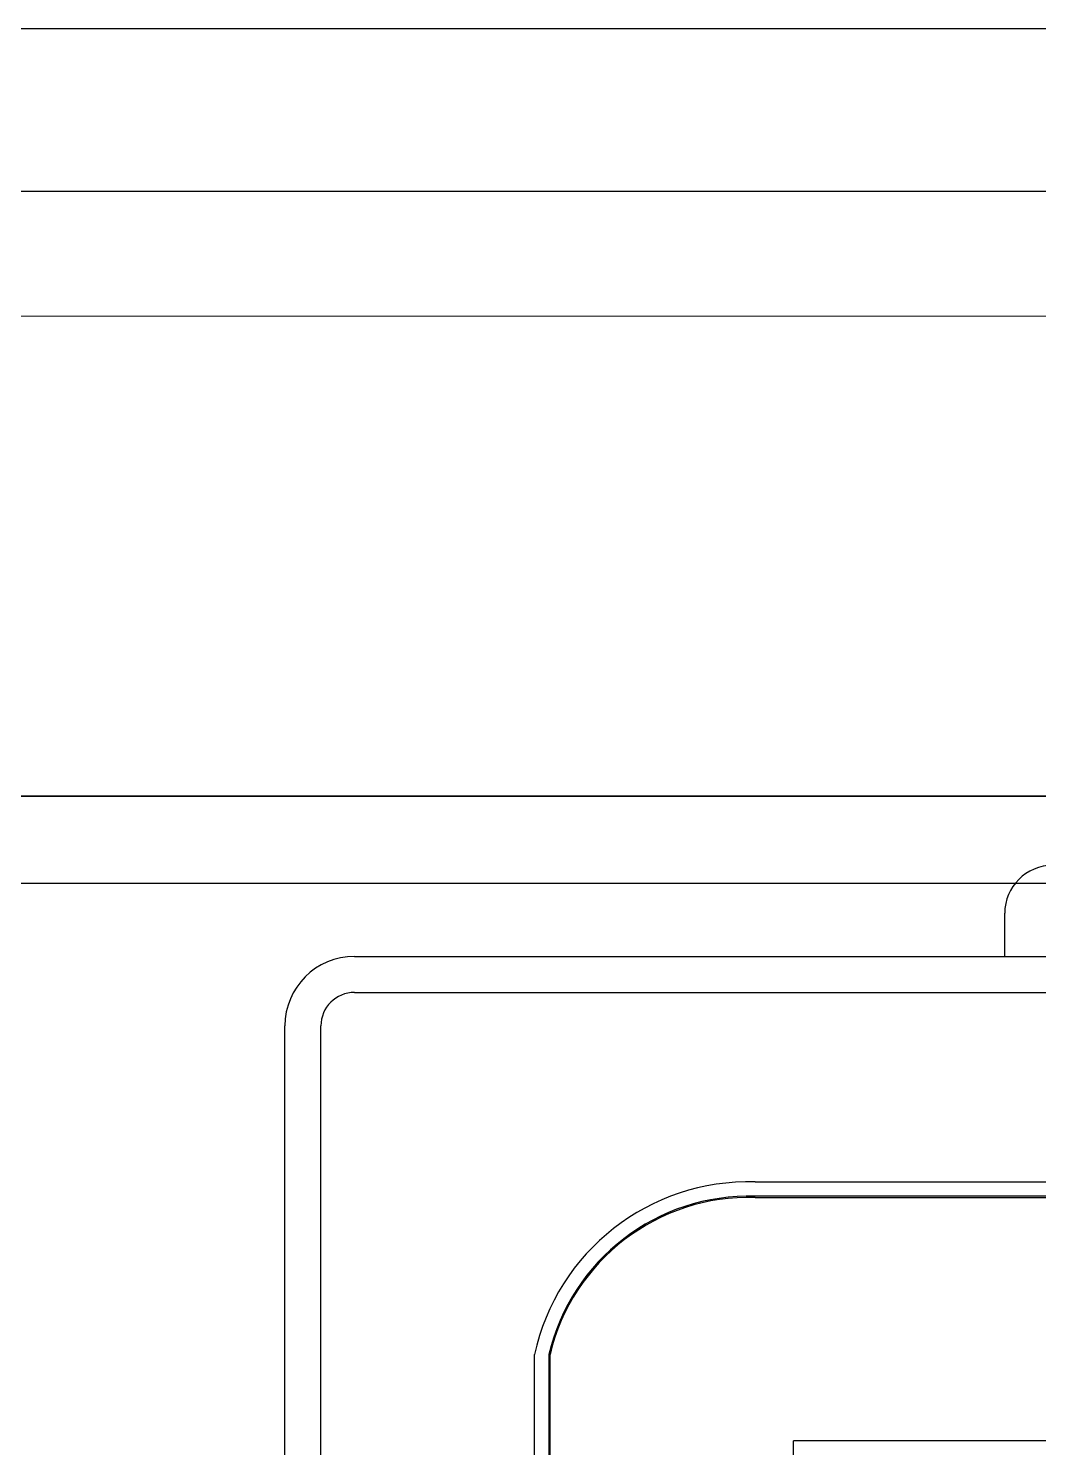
# Model space of a CAD drawing. Header units: metres. Extents: x 665631 to 671054, y 4275967 to 4279024.
# Drawn here: x 666125.44 to 666138.34, y 4276650.11 to 4276668.25 of the extents above; entities that cross this region are included whole.
import ezdxf

# ---------------------------------------------------------------- set-up
doc = ezdxf.new("R2010")
doc.units = ezdxf.units.M
doc.layers.get('0').update_dxf_attribs({"color": 5, "lineweight": 0})
doc.layers.add('AFB ANTED', color=7, linetype='Continuous')
doc.layers.add('TOP', color=7, linetype='Continuous')

# ---------------------------------------------------------------- blocks, each defined once
blk = doc.blocks.new('2A40094')
at = {"layer": 'TOP', "linetype": 'Continuous'}
for p, q in [((75.00000800000271, 260.000004), (75.00000800000271, 264.5000200000001)), ((7.25, 260.000004), (167.7500040000014, 260.000004)), ((7.25, 256.24999), (167.7500040000014, 256.24999)), ((6.000002031214535e-06, 72.50000200000011), (6.000002031214535e-06, 252.7500100000001)), ((3.749993999997969, 99.9497560000001), (3.749993999997969, 252.7500100000001)), ((48.99999599999865, 236.499984), (125.999993999998, 236.499984)), ((125.999993999998, 234.9999800000001), (48.99999599999865, 234.9999800000001)), ((48.99999599999865, 234.874988), (125.999993999998, 234.874988)), ((26.00000600000203, 141.5000200000001), (26.00000600000203, 218.5000180000001)), ((27.49999799999932, 218.5000180000001), (27.49999799999932, 141.5000200000001)), ((27.62500200000068, 141.6250120000001), (27.62500200000068, 218.5000180000001)), ((112.9999879999959, 209.499986), (52.99999399999797, 209.499986)), ((52.99999399999797, 182.499988), (52.99999399999797, 209.499986))]:
    blk.add_line(p, q, dxfattribs=at)
for centre, radius, start, end in [((79.99999399999797, 264.5000200000001), 5, 90, 180), ((7.25, 252.7500100000001), 7.25, 90, 180), ((7.25, 252.7500100000001), 3.5, 90, 180), ((48.33989344543079, 213.6490379308451), 22.86051236310035, 88.34534119215643, 167.7487438715223), ((48.3452222179767, 213.5956323220302), 21.41439830947643, 88.24783205098431, 166.7604526695609), ((48.34570177830756, 213.5907379382344), 21.29433442670173, 88.23924063542498, 166.6709012870488)]:
    blk.add_arc(centre, radius, start, end, dxfattribs=at)
blk = doc.blocks.new('ANO DETAYI')
blk.add_line((-70014.26931920885, 794.0250672013012, 147.9999999999999), (-68705.26931920882, 794.0250672013012, 147.9999999999999))
at = {"linetype": 'ByBlock', "lineweight": 25, "ltscale": 2.5}
blk.add_line((-68750.7693192089, 777.0250672010684, 147.9999999999999), (-69970.7693192089, 777.0250672010684, 147.9999999999999), dxfattribs=at)
at = {"linetype": 'Continuous', "lineweight": 15, "ltscale": 5}
for p in [(-68740.7693192089, 764.0250672013012, 147.9999999999999), (-68738.76931920896, 764.0250672013012, 147.9999999999999)]:
    blk.add_line(p, (-69980.76931920888, 764.0250672011848, 147.9999999999999), dxfattribs=at)
at = {"linetype": 'ByBlock', "lineweight": 25, "elevation": 147.9999999999999}
for points in [[(-69934.76936706416, 714.0212299084619), (-68785.76936706404, 714.0212299084619)], [(-68784.76927135386, 714.0212300038061), (-69934.76936706416, 714.0212299084619)]]:
    blk.add_lwpolyline(points, dxfattribs=at)
at = {"layer": 'AFB ANTED'}
blk.add_line((-69084.7693671148, 714.0212299084619, 147.9999999999999), (-68785.76936706404, 714.0212299084619, 147.9999999999999), dxfattribs=at)
at = {"layer": 'AFB ANTED', "color": 3}
blk.add_line((-69484.76936706416, 704.9232718631533, 147.9999999999999), (-68785.76936706404, 704.9232718303788, 147.9999999999999), dxfattribs=at)
at = {"layer": 'AFB ANTED', "color": 4}
blk.add_blockref('2A40094', (-68967.30636950604, 437.3029245288122, 74.00000000653725), dxfattribs=at)

msp = doc.modelspace()

# ---------------------------------------------------------------- block references
at = {"layer": 'AFB ANTED', "color": 4, "xscale": 0.1226459346474079, "yscale": 0.1226459346474079, "zscale": 0.1226459346474079}
msp.add_blockref('ANO DETAYI', (674587.2734921332, 4276570.863935736), dxfattribs=at)

doc.saveas('drawing.dxf')
